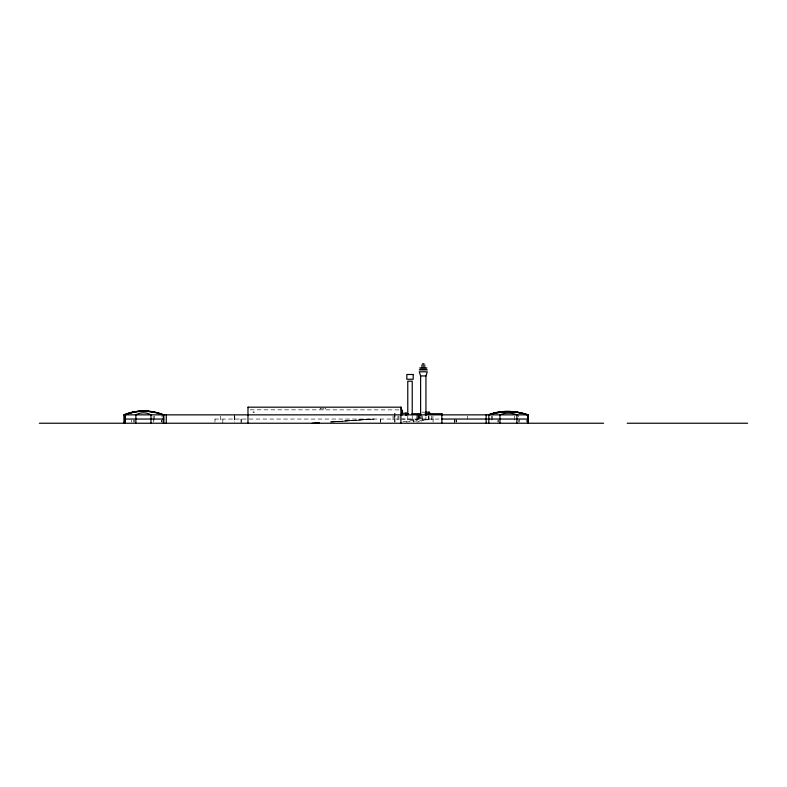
<?xml version="1.0" encoding="UTF-8"?>
<svg xmlns="http://www.w3.org/2000/svg" width="787" height="787" viewBox="0 0 787 787"><rect width="100%" height="100%" fill="white"/><g stroke="black" fill="none" stroke-linecap="round" stroke-linejoin="round"><path stroke-width="0.59" stroke-dasharray="3.94 2.95" d="M253.886 412.093L252.853 412.093M254.654 412.122L253.237 412.063M214.94 422.186L215.067 419.048M222.76 423.239L222.928 419.048M320.85 408.719L319.975 408.906M325.001 408.876L325.464 408.827M322.7 408.807L322.68 408.906M325.602 408.856L325.041 408.66M402.885 421.635L417.258 420.071A18.672 0.826 0 0 0 402.364 419.048M406.19 422.058L427.725 419.707L423.967 419.048M331.534 421.999L369.536 419.048M332.576 422.019L373.599 419.048L330.284 422.009M330.491 422.009L374.287 419.048M321.667 408.64L320.516 408.748M323.083 408.906L323.644 408.896L322.778 408.994M250.236 409.811L399.501 409.899M421.911 412.181L424.468 412.181M214.684 419.048L440.956 419.048M526.257 420.091L526.257 422.186M519.39 419.048L519.39 422.186M518.741 414.857L518.741 416.953M518.741 420.091L518.741 422.186M514.698 416.057L514.698 422.039M498.397 420.091L498.387 422.186M497.876 420.091L497.876 422.186M492.268 416.057L492.268 422.039M491.304 416.057L491.304 422.039M467.321 415.91L467.321 419.048M456.401 420.091L456.401 422.186M456.106 419.048L456.106 422.186M454.886 419.048L454.886 422.186M454.611 420.091L454.611 422.186M454.532 420.091L454.532 422.186M454.374 420.091L454.374 422.186M433.076 419.048L433.076 422.186M432.939 415.969L432.939 422.029M431.729 415.91L431.729 422.186M428.964 415.88L428.964 419.953L418.881 419.953L418.881 415.88M428.728 415.88L428.728 419.953M428.492 415.969L428.492 422.029M425.944 416.657L425.944 419.048M422.491 415.969L422.491 422.029M421.507 414.857L421.507 422.186M420.612 416.657L420.612 419.048M419.874 414.759L419.894 422.029M419.077 414.759L419.077 422.029M418.704 414.759L418.704 422.029M418.576 414.759L418.576 422.029M417.376 414.857L417.376 422.186M416.854 414.857L416.854 422.186M413.441 419.048L413.441 422.186M412.24 416.028L412.24 422.039M407.774 416.028L407.774 422.039M398.95 415.969L398.95 422.029M397.956 415.969L397.956 422.029M395.025 413.254L395.025 422.186M394.72 413.254L394.72 422.186M394.179 415.969L394.179 422.029M393.008 415.969L393.008 422.029M380.623 419.048L380.593 422.186M380.475 419.048L380.475 422.186M241.156 419.048L241.206 422.186M241.048 419.048L241.097 423.239M234.772 415.91L234.772 422.186M234.457 414.857L234.457 422.186M234.28 416.057L234.28 422.039M220.35 416.057L220.35 422.039M161.974 414.857L161.974 416.953M161.974 420.091L161.974 422.186M161.492 420.091L161.492 422.186M154.331 416.057L154.331 422.039M153.593 419.048L153.711 422.186M153.17 416.057L153.17 422.039M134.331 420.091L134.331 422.186M133.672 420.091L133.672 422.186M131.586 420.091L131.586 422.186"/><path stroke-width="1.18" d="M401.695 414.857L401.95 409.899L402.196 414.857M425.944 415.457L425.944 375.95L427.292 371.798L419.284 371.798L420.612 375.95L420.612 415.457M315.862 423.239L318.951 423.052M315.685 423.239L319.306 422.973M312.242 423.239L315.892 422.993M422.511 363.761L424.026 363.761M421.468 365.138L425.078 365.138M421.468 366.919L425.078 366.919M419.678 367.923L426.888 367.923M420.278 369.231L426.288 369.231M419.284 369.88L427.292 369.88M420.612 375.95L425.944 375.95M425.206 412.181L429.594 412.181L429.594 413.962M496.233 412.604L499.686 412.604M494.108 412.9L495.672 412.9M401.38 413.254L406.348 413.254M402.196 413.46L401.704 413.46A89.905 1.672 -90 0 0 401.114 407.184L247.974 407.184L247.974 423.239M405.944 413.706L408.62 413.706M411.916 413.706L420.573 413.706M425.069 413.706L442.097 413.706L442.097 414.857M123.903 423.239L123.903 414.857L528.195 414.857L528.195 423.239M124.808 419.048L163.844 419.048M441.891 419.048L528.195 419.048M39.35 423.239L603.59 423.239M627.209 423.239L747.65 423.239M527.674 423.239L527.674 414.857A60.215 60.206 90 0 0 488.806 414.857L488.806 423.239M516.882 423.239L516.882 414.857A21.347 21.347 0 0 0 499.961 414.857L499.961 423.239M486.14 414.857L486.14 423.239M441.812 413.706L441.891 423.239M428.856 412.181L428.856 413.962M412.24 414.828L412.24 381.193L407.774 381.193L407.774 414.828M406.23 413.254L406.23 414.857M406.2 413.254L406.2 414.857M405.974 413.254L405.974 414.857M405.826 413.254L405.826 414.857M400.908 407.184L400.908 423.239M166.283 414.857L166.283 423.239M163.844 423.239L163.844 414.857A51.234 51.224 -90 0 0 125.32 414.857L125.32 423.239M163.332 423.239L163.332 414.857A51.234 51.224 -90 0 0 124.808 414.857L124.808 423.239M150.966 423.239L150.966 414.857A14.756 14.756 0 0 0 135.876 414.857L135.876 423.239M492.79 413.509A54.323 54.313 -90 0 1 522.627 413.509M523.66 413.814A54.323 54.313 -90 0 1 526.729 414.857M488.697 414.857A54.323 54.313 -90 0 1 491.757 413.814M488.225 414.857A54.323 54.313 90 0 1 519.027 412.713M520.069 412.959A54.323 54.313 90 0 1 522.165 413.509M489.317 414.857A60.215 60.206 90 0 1 528.195 414.857M124.385 414.857A48.863 48.853 90 0 1 152.757 412.044M153.809 412.27A48.863 48.853 90 0 1 155.885 412.782M156.918 413.077A48.863 48.853 90 0 1 158.964 413.716M146.982 411.286A48.863 48.853 -90 0 1 152.285 412.044M123.903 414.857A48.863 48.853 -90 0 1 145.91 411.207M248.171 407.184A89.905 1.672 -90 0 1 248.318 407.656M413.195 374.494L406.82 374.494L406.82 379.255L413.195 379.255L413.195 374.494"/></g></svg>
